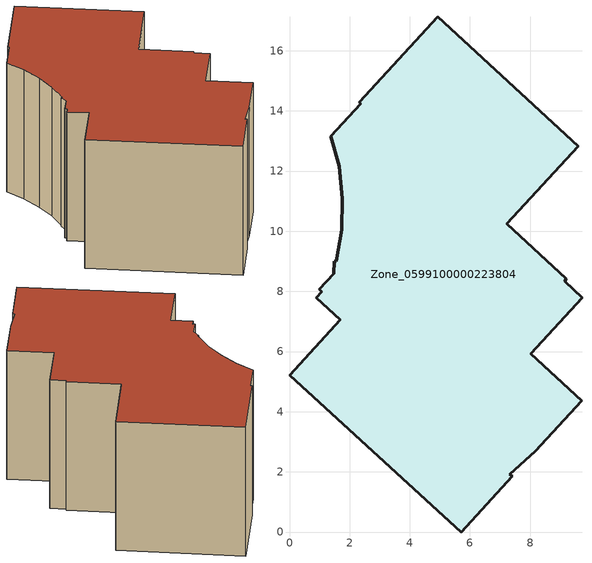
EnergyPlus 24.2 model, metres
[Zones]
Zone_0599100000223804
 floor ground (C_G): 7.4,1.85 5.7,0 0,5.21 1.69,7.05 0.89,7.78 1.07,7.99 0.99,8.07 1.47,8.59 1.49,9 1.56,9 1.73,10.05 1.76,11.07 1.65,12.15 1.38,13.16 2.37,14.23 2.31,14.28 4.92,17.12 9.59,12.82 7.22,10.24 9.2,8.42 9.14,8.34 9.72,7.79 8.01,5.92 9.71,4.36 8.18,2.69 7.32,1.93 z0
 wall outside (C_F): 1.65,12.15 1.76,11.07 1.73,10.05 1.56,9 1.49,9 1.47,8.59 0.99,8.07 1.07,7.99 0.89,7.78 1.69,7.05 0,5.21 5.7,0 7.4,1.85 7.32,1.93 8.18,2.69 9.71,4.36 8.01,5.92 9.72,7.79 9.14,8.34 9.2,8.42 7.22,10.24 9.59,12.82 4.92,17.12 2.31,14.28 2.37,14.23 1.38,13.16 1.65,12.15 z0:7.35
 roof outside (C_R): 7.4,1.85 7.32,1.93 8.18,2.69 9.71,4.36 8.01,5.92 9.72,7.79 9.14,8.34 9.2,8.42 7.22,10.24 9.59,12.82 4.92,17.12 2.31,14.28 2.37,14.23 1.38,13.16 1.65,12.15 1.76,11.07 1.73,10.05 1.56,9 1.49,9 1.47,8.59 0.99,8.07 1.07,7.99 0.89,7.78 1.69,7.05 0,5.21 5.7,0 z7.35
[BUILDING]
Pand.0599100000223804: North Axis=0; Terrain=City; Loads Convergence Tolerance Value=0.04; Temperature Convergence Tolerance Value=0.4; Solar Distribution=FullExterior; Maximum Number of Warmup Days=25; Minimum Number of Warmup Days=1
[Site:Location]
Rotterdam.The.Hague.AP_ZH_NLD Design_Conditions: Latitude=51.96; Longitude=4.45; Time Zone=1; Elevation=-4.5
[SITE:GROUNDTEMPERATURE:BUILDINGSURFACE]
18, 18, 18, 18, 18, 18, 18, 18, 18, 18, 18, 18
[MATERIAL] Thermal Absorptance=0.9; Solar Absorptance=0.7; Visible Absorptance=0.7
Name | Roughness | Thickness | Conductivity | Density | Specific Heat
G.TC.1975-1991 | MediumSmooth | 0.15 | 0.288461 | 540 | 1210
F.TC.1975-1991 | Rough | 0.3 | 0.230769 | 1920 | 840
R.TC.1975-1991 | MediumRough | 0.2 | 0.153846 | 1500 | 1000
[CONSTRUCTION]
C_G: G.TC.1975-1991
C_F: F.TC.1975-1991
C_R: R.TC.1975-1991
[ZONE]
Zone_0599100000223804: Type=1; Multiplier=1; Ceiling Height=Autocalculate; Volume=Autocalculate; Floor Area=autocalculate; Part of Total Floor Area=Yes
[ZONEINFILTRATION:DESIGNFLOWRATE]
Infil_Zone_0599100000223804: Zone or ZoneList or Space or SpaceList=Zone_0599100000223804; Schedule=AlwaysOn; Design Flow Rate Calculation Method=Flow/Area; Flow Rate per Floor Area=0.003; Constant Term Coefficient=1; Temperature Term Coefficient=0; Velocity Term Coefficient=0; Velocity Squared Term Coefficient=0
[HVACTEMPLATE:ZONE:IDEALLOADSAIRSYSTEM]
Zone_0599100000223804: Maximum Heating Supply Air Temperature=50; Minimum Cooling Supply Air Temperature=13; Maximum Heating Supply Air Humidity Ratio=0.0156; Minimum Cooling Supply Air Humidity Ratio=0.0077; Heating Limit=NoLimit; Cooling Limit=NoLimit; Dehumidification Control Type=ConstantSensibleHeatRatio; Cooling Sensible Heat Ratio=0.7; Dehumidification Setpoint=60; Humidification Control Type=None; Humidification Setpoint=30; Outdoor Air Method=None; Outdoor Air Flow Rate per Person=0.00944; Outdoor Air Flow Rate per Zone Floor Area=0; Outdoor Air Flow Rate per Zone=0; Demand Controlled Ventilation Type=None; Outdoor Air Economizer Type=NoEconomizer; Heat Recovery Type=None; Sensible Heat Recovery Effectiveness=0.7; Latent Heat Recovery Effectiveness=0.65
[ZONECONTROL:THERMOSTAT]
ThermostatControl_Zone_0599100000223804: Zone or ZoneList=Zone_0599100000223804; Control Type Schedule=DualSetpointControlType; Control 1=Thermostat_Zone_0599100000223804; Temperature Difference Between Cutout And Setpoint=0
[THERMOSTATSETPOINT:DUALSETPOINT]
Thermostat_Zone_0599100000223804: Heating Setpoint Temperature Schedule=HeatingSetpoint_Zone_0599100000223804; Cooling Setpoint Temperature Schedule=CoolingSetpoint_Zone_0599100000223804
[SCHEDULE:COMPACT]
HeatingSetpoint_Zone_0599100000223804: Through: 12/31, For: AllDays, Until: 24:00, 21
CoolingSetpoint_Zone_0599100000223804: Through: 12/31, For: AllDays, Until: 24:00, 24
DualSetpointControlType: Through: 12/31, For: AllDays, Until: 24:00, 4
AlwaysOn: Through: 12/31, For: AllDays, Until: 24:00, 1
